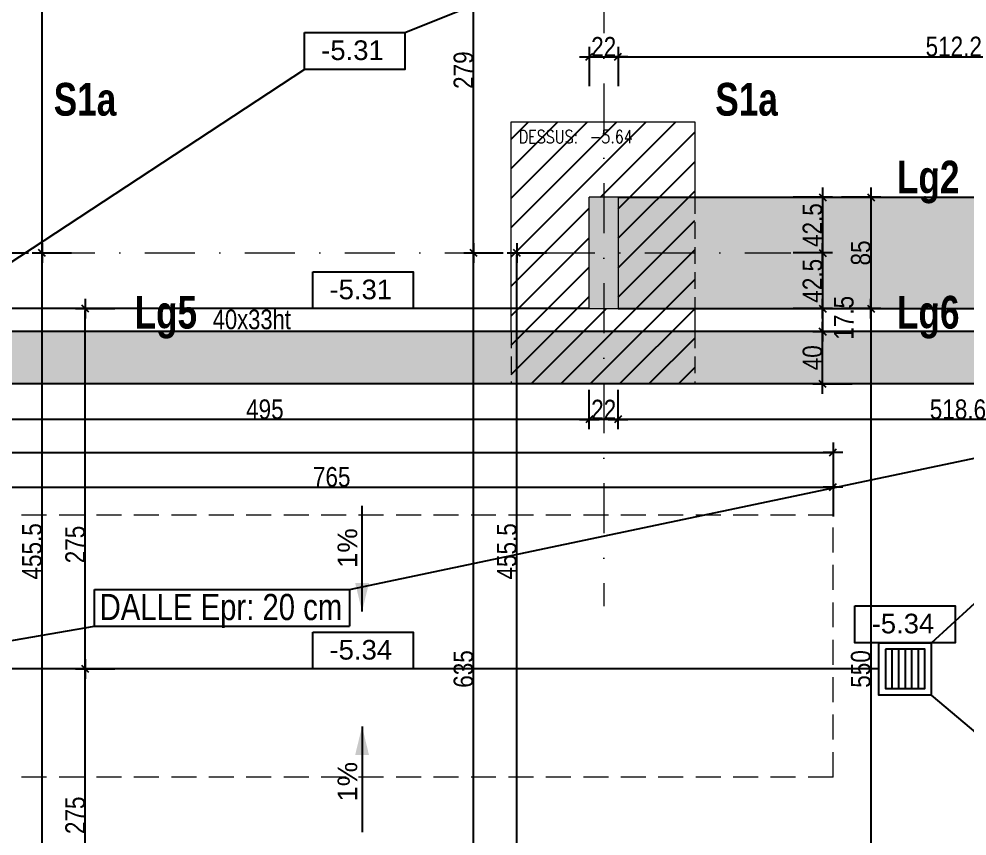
# Model space of a CAD drawing. Header units: centimetres. Extents: x 16433 to 114398, y -50094 to -12305.
# Drawn here: x 57359 to 58083, y -20139 to -19516 of the extents above; entities that cross this region are included whole.
import ezdxf
from ezdxf.enums import TextEntityAlignment as Align

# ---------------------------------------------------------------- set-up
doc = ezdxf.new("R2010")
doc.units = ezdxf.units.CM
doc.header["$LTSCALE"] = 0.5
doc.linetypes.add('CACHEX2', pattern=[19.05, 12.7, -6.35])
doc.linetypes.add('TIRETPTX2', pattern=[50.8, 25.4, -12.7, 0, -12.7])
doc.layers.get('DEFPOINTS').update_dxf_attribs({"linetype": 'CONTINUOUS'})
for name, color, linetype in [('01_cote_gen', 4, 'CONTINUOUS'), ('01_linteaux', 2, 'CONTINUOUS'), ('01_poch_BN', 9, 'CONTINUOUS'), ('01_poch_murs', 253, 'CONTINUOUS'), ('01_poch_poteaux', 250, 'CONTINUOUS'), ('01_poch_Semelles', 253, 'CONTINUOUS'), ('01_texte', 230, 'CONTINUOUS'), ('1 Poutres', 7, 'CONTINUOUS'), ('AA_COTES', 2, 'CONTINUOUS')]:
    doc.layers.add(name, color=color, linetype=linetype)
doc.layers.add('01_sem', color=42, linetype='CONTINUOUS', lineweight=15)
doc.layers.add('01_tram_axes', color=2, linetype='TIRETPTX2', lineweight=9)
doc.styles.add('ARIAL', font='arial.ttf')
doc.styles.add('impact', font='impact.ttf')
doc.styles.add('MATTE_TXT', font='arial.ttf')
doc.styles.add('SIMPLEX1', font='SIMPLEX.shx', dxfattribs={"width": 0.8, "height": 10})
doc.styles.add('STYLE2', font='ARIALN.TTF')
doc.dimstyles.new('JB50', dxfattribs={"dimscale": 0.1, "dimtxt": 150, "dimasz": 15, "dimexe": 0.1, "dimexo": 0.1, "dimgap": 0.09, "dimtad": 1, "dimdec": 1, "dimdsep": 46, "dimtxsty": 'STYLE2', "dimblk1": 'BOND_G', "dimblk2": 'BOND_D', "dimsah": 1, "dimcen": 1.5, "dimdle": 0.01, "dimse1": 1, "dimse2": 1, "dimclrd": 4, "dimclre": 2, "dimclrt": 6, "dimazin": 2, "dimtfac": 2.333333, "dimtdec": 1, "dimtix": 1, "dimtmove": 2, "dimatfit": 3, "dimldrblk": 'BOND_G', "dimfxl": 1, "dimtolj": 1, "dimtzin": 0, "dimarcsym": 0})

# ---------------------------------------------------------------- blocks, each defined once
blk = doc.blocks.new('BOND_G')
at = {"layer": 'AA_COTES', "color": 0}
for p, q in [((0, -5), (0, 15)), ((5, 0), (-5, 0)), ((1.77, 1.77), (-1.77, -1.77))]:
    blk.add_line(p, q, dxfattribs=at)
blk = doc.blocks.new('BOND_D')
at = {"layer": 'AA_COTES', "color": 0}
for p, q in [((0, 5), (0, -15)), ((5, 0), (-5, 0)), ((-1.77, -1.77), (1.77, 1.77))]:
    blk.add_line(p, q, dxfattribs=at)
blk = doc.blocks.new('*D956')
at = {"layer": '01_cote_gen', "color": 4, "lineweight": -2, "transparency": 16777216}
blk.add_line((57344.2, -20327.73), (57344.2, -19695.73), dxfattribs=at)
at = {"layer": 'DEFPOINTS', "color": 0, "transparency": 16777216}
for p in [(57344.2, -19694.23), (57421.36, -19694.23), (57366.7, -20329.23)]:
    blk.add_point(p, dxfattribs=at)
at = {"layer": '01_cote_gen', "color": 4, "lineweight": -2, "transparency": 16777216, "xscale": 1.5, "yscale": 1.5, "zscale": 1.5}
for name, p, rotation in [('BOND_D', (57344.2, -19694.23), 90), ('BOND_G', (57344.2, -20329.23), 270)]:
    blk.add_blockref(name, p, dxfattribs=dict(at, rotation=rotation))
at = {"layer": '01_cote_gen', "color": 6, "transparency": 16777216, "insert": (57336.54, -20011.73), "char_height": 15, "attachment_point": 5, "rotation": 90, "style": 'STYLE2'}
blk.add_mtext('\\A1;635', dxfattribs=at)
blk = doc.blocks.new('*D958')
at = {"layer": '01_cote_gen', "color": 4, "lineweight": -2, "transparency": 16777216}
blk.add_line((57377.08, -20148.22), (57377.08, -19695.73), dxfattribs=at)
at = {"layer": 'DEFPOINTS', "color": 0, "transparency": 16777216}
for p in [(57377.08, -19694.23), (57409.88, -19694.23), (57424.55, -20149.72)]:
    blk.add_point(p, dxfattribs=at)
at = {"layer": '01_cote_gen', "color": 4, "lineweight": -2, "transparency": 16777216, "xscale": 1.5, "yscale": 1.5, "zscale": 1.5}
for name, p, rotation in [('BOND_D', (57377.08, -19694.23), 90), ('BOND_G', (57377.08, -20149.72), 270)]:
    blk.add_blockref(name, p, dxfattribs=dict(at, rotation=rotation))
at = {"layer": '01_cote_gen', "color": 6, "transparency": 16777216, "insert": (57369.44, -19921.98), "char_height": 15, "attachment_point": 5, "rotation": 90, "style": 'STYLE2'}
blk.add_mtext('\\A1;455.5', dxfattribs=at)
blk = doc.blocks.new('*D959')
at = {"layer": '01_cote_gen', "color": 4, "lineweight": -2, "transparency": 16777216}
blk.add_line((57377.08, -19692.73), (57377.08, -19253.23), dxfattribs=at)
at = {"layer": 'DEFPOINTS', "color": 0, "transparency": 16777216}
for p in [(57377.08, -19251.73), (57443.88, -19251.73), (57462.97, -19694.23)]:
    blk.add_point(p, dxfattribs=at)
at = {"layer": '01_cote_gen', "color": 4, "lineweight": -2, "transparency": 16777216, "xscale": 1.5, "yscale": 1.5, "zscale": 1.5}
for name, p, rotation in [('BOND_D', (57377.08, -19251.73), 90), ('BOND_G', (57377.08, -19694.23), 270)]:
    blk.add_blockref(name, p, dxfattribs=dict(at, rotation=rotation))
at = {"layer": '01_cote_gen', "color": 6, "transparency": 16777216, "insert": (57369.41, -19472.98), "char_height": 15, "attachment_point": 5, "rotation": 90, "style": 'STYLE2'}
blk.add_mtext('\\A1;442.5', dxfattribs=at)
blk = doc.blocks.new('*D968')
at = {"layer": '01_cote_gen', "color": 4, "lineweight": -2, "transparency": 16777216}
blk.add_line((57706.3, -20327.73), (57706.3, -19695.73), dxfattribs=at)
at = {"layer": 'DEFPOINTS', "color": 0, "transparency": 16777216}
for p in [(57706.3, -19694.23), (57752.43, -19694.23), (57752.43, -20329.23)]:
    blk.add_point(p, dxfattribs=at)
at = {"layer": '01_cote_gen', "color": 4, "lineweight": -2, "transparency": 16777216, "xscale": 1.5, "yscale": 1.5, "zscale": 1.5}
for name, p, rotation in [('BOND_D', (57706.3, -19694.23), 90), ('BOND_G', (57706.3, -20329.23), 270)]:
    blk.add_blockref(name, p, dxfattribs=dict(at, rotation=rotation))
at = {"layer": '01_cote_gen', "color": 6, "transparency": 16777216, "insert": (57698.63, -20011.73), "char_height": 15, "attachment_point": 5, "rotation": 90, "style": 'STYLE2'}
blk.add_mtext('\\A1;635', dxfattribs=at)
blk = doc.blocks.new('*D970')
at = {"layer": '01_cote_gen', "color": 4, "lineweight": -2, "transparency": 16777216}
blk.add_line((57739.3, -20148.22), (57739.3, -19695.73), dxfattribs=at)
at = {"layer": 'DEFPOINTS', "color": 0, "transparency": 16777216}
for p in [(57739.3, -19694.23), (57767.73, -19694.23), (57746.8, -20149.72)]:
    blk.add_point(p, dxfattribs=at)
at = {"layer": '01_cote_gen', "color": 4, "lineweight": -2, "transparency": 16777216, "xscale": 1.5, "yscale": 1.5, "zscale": 1.5}
for name, p, rotation in [('BOND_D', (57739.3, -19694.23), 90), ('BOND_G', (57739.3, -20149.72), 270)]:
    blk.add_blockref(name, p, dxfattribs=dict(at, rotation=rotation))
at = {"layer": '01_cote_gen', "color": 6, "transparency": 16777216, "insert": (57731.67, -19921.98), "char_height": 15, "attachment_point": 5, "rotation": 90, "style": 'STYLE2'}
blk.add_mtext('\\A1;455.5', dxfattribs=at)
blk = doc.blocks.new('*D971')
at = {"layer": '01_cote_gen', "color": 4, "lineweight": -2, "transparency": 16777216}
blk.add_line((57706.3, -19692.73), (57706.3, -19416.74), dxfattribs=at)
at = {"layer": 'DEFPOINTS', "color": 0, "transparency": 16777216}
for p in [(57704.2, -19415.24), (57706.3, -19415.24), (57698.8, -19694.23)]:
    blk.add_point(p, dxfattribs=at)
at = {"layer": '01_cote_gen', "color": 4, "lineweight": -2, "transparency": 16777216, "xscale": 1.5, "yscale": 1.5, "zscale": 1.5}
for name, p, rotation in [('BOND_D', (57706.3, -19415.24), 90), ('BOND_G', (57706.3, -19694.23), 270)]:
    blk.add_blockref(name, p, dxfattribs=dict(at, rotation=rotation))
at = {"layer": '01_cote_gen', "color": 6, "transparency": 16777216, "insert": (57698.63, -19554.73), "char_height": 15, "attachment_point": 5, "rotation": 90, "style": 'STYLE2'}
blk.add_mtext('\\A1;279', dxfattribs=at)
blk = doc.blocks.new('*D989')
at = {"layer": '01_cote_gen', "color": 4, "lineweight": -2, "transparency": 16777216}
blk.add_line((57972.58, -19653.23), (57972.58, -19692.73), dxfattribs=at)
at = {"layer": 'DEFPOINTS', "color": 0, "transparency": 16777216}
for p in [(57942.81, -19651.73), (57942.81, -19694.23), (57972.58, -19694.23)]:
    blk.add_point(p, dxfattribs=at)
at = {"layer": '01_cote_gen', "color": 4, "lineweight": -2, "transparency": 16777216, "xscale": 1.5, "yscale": 1.5, "zscale": 1.5}
for name, p, rotation in [('BOND_G', (57972.58, -19651.73), 90), ('BOND_D', (57972.58, -19694.23), 270)]:
    blk.add_blockref(name, p, dxfattribs=dict(at, rotation=rotation))
at = {"layer": '01_cote_gen', "color": 6, "transparency": 16777216, "insert": (57964.91, -19672.98), "char_height": 15, "attachment_point": 5, "rotation": 90, "style": 'STYLE2'}
blk.add_mtext('\\A1;42.5', dxfattribs=at)
blk = doc.blocks.new('*D990')
at = {"layer": '01_cote_gen', "color": 4, "lineweight": -2, "transparency": 16777216}
blk.add_line((57972.58, -19695.73), (57972.58, -19735.23), dxfattribs=at)
at = {"layer": 'DEFPOINTS', "color": 0, "transparency": 16777216}
for p in [(57942.92, -19694.23), (57942.92, -19736.73), (57972.58, -19736.73)]:
    blk.add_point(p, dxfattribs=at)
at = {"layer": '01_cote_gen', "color": 4, "lineweight": -2, "transparency": 16777216, "xscale": 1.5, "yscale": 1.5, "zscale": 1.5}
for name, p, rotation in [('BOND_G', (57972.58, -19694.23), 90), ('BOND_D', (57972.58, -19736.73), 270)]:
    blk.add_blockref(name, p, dxfattribs=dict(at, rotation=rotation))
at = {"layer": '01_cote_gen', "color": 6, "transparency": 16777216, "insert": (57964.91, -19715.48), "char_height": 15, "attachment_point": 5, "rotation": 90, "style": 'STYLE2'}
blk.add_mtext('\\A1;42.5', dxfattribs=at)
blk = doc.blocks.new('*D993')
at = {"layer": '01_cote_gen', "color": 4, "lineweight": -2, "transparency": 16777216}
blk.add_line((58009.41, -19653.23), (58009.41, -19735.23), dxfattribs=at)
at = {"layer": 'DEFPOINTS', "color": 0, "transparency": 16777216}
for p in [(58004.32, -19651.73), (58004.32, -19736.73), (58009.41, -19736.73)]:
    blk.add_point(p, dxfattribs=at)
at = {"layer": '01_cote_gen', "color": 4, "lineweight": -2, "transparency": 16777216, "xscale": 1.5, "yscale": 1.5, "zscale": 1.5}
for name, p, rotation in [('BOND_G', (58009.41, -19651.73), 90), ('BOND_D', (58009.41, -19736.73), 270)]:
    blk.add_blockref(name, p, dxfattribs=dict(at, rotation=rotation))
at = {"layer": '01_cote_gen', "color": 6, "transparency": 16777216, "insert": (58001.74, -19694.23), "char_height": 15, "attachment_point": 5, "rotation": 90, "style": 'STYLE2'}
blk.add_mtext('\\A1;85', dxfattribs=at)
blk = doc.blocks.new('*D995')
at = {"layer": '01_cote_gen', "color": 4, "lineweight": -2, "transparency": 16777216}
blk.add_line((58009.41, -19738.23), (58009.41, -20285.23), dxfattribs=at)
at = {"layer": 'DEFPOINTS', "color": 0, "transparency": 16777216}
for p in [(58036.09, -19736.73), (58009.41, -20286.73), (58052.61, -20286.73)]:
    blk.add_point(p, dxfattribs=at)
at = {"layer": '01_cote_gen', "color": 4, "lineweight": -2, "transparency": 16777216, "xscale": 1.5, "yscale": 1.5, "zscale": 1.5}
for name, p, rotation in [('BOND_G', (58009.41, -19736.73), 90), ('BOND_D', (58009.41, -20286.73), 270)]:
    blk.add_blockref(name, p, dxfattribs=dict(at, rotation=rotation))
at = {"layer": '01_cote_gen', "color": 6, "transparency": 16777216, "insert": (58001.74, -20011.73), "char_height": 15, "attachment_point": 5, "rotation": 90, "style": 'STYLE2'}
blk.add_mtext('\\A1;550', dxfattribs=at)
blk = doc.blocks.new('*D996')
at = {"layer": '01_cote_gen', "color": 4, "lineweight": -2, "transparency": 16777216}
blk.add_line((57972.58, -19738.23), (57972.58, -19752.73), dxfattribs=at)
at = {"layer": 'DEFPOINTS', "color": 0, "transparency": 16777216}
for p in [(57950.08, -19736.73), (57950.08, -19754.23), (57972.58, -19754.23)]:
    blk.add_point(p, dxfattribs=at)
at = {"layer": '01_cote_gen', "color": 4, "lineweight": -2, "transparency": 16777216, "xscale": 1.5, "yscale": 1.5, "zscale": 1.5}
for name, p, rotation in [('BOND_G', (57972.58, -19736.73), 90), ('BOND_D', (57972.58, -19754.23), 270)]:
    blk.add_blockref(name, p, dxfattribs=dict(at, rotation=rotation))
at = {"layer": '01_cote_gen', "color": 6, "transparency": 16777216, "insert": (57988.79, -19743.74), "char_height": 15, "attachment_point": 5, "rotation": 90, "style": 'STYLE2'}
blk.add_mtext('\\A1;17.5', dxfattribs=at)
blk = doc.blocks.new('*D1008')
at = {"layer": '01_cote_gen', "color": 4, "lineweight": -2, "transparency": 16777216}
blk.add_line((57796.04, -19544.44), (57815.03, -19544.44), dxfattribs=at)
at = {"layer": 'DEFPOINTS', "color": 0, "transparency": 16777216}
for p in [(57816.53, -19544.44), (57794.54, -19626.97), (57816.53, -19626.97)]:
    blk.add_point(p, dxfattribs=at)
at = {"layer": '01_cote_gen', "color": 4, "lineweight": -2, "transparency": 16777216, "xscale": 1.5, "yscale": 1.5, "zscale": 1.5, "rotation": 180}
blk.add_blockref('BOND_G', (57794.54, -19544.44), dxfattribs=at)
at = {"layer": '01_cote_gen', "color": 4, "lineweight": -2, "transparency": 16777216, "xscale": 1.5, "yscale": 1.5, "zscale": 1.5}
blk.add_blockref('BOND_D', (57816.53, -19544.44), dxfattribs=at)
at = {"layer": '01_cote_gen', "color": 6, "transparency": 16777216, "insert": (57805.54, -19536.9), "char_height": 15, "attachment_point": 5, "style": 'STYLE2'}
blk.add_mtext('\\A1;22', dxfattribs=at)
blk = doc.blocks.new('*D1009')
at = {"layer": '01_cote_gen', "color": 4, "lineweight": -2, "transparency": 16777216}
blk.add_line((57818.03, -19544.44), (58327.23, -19544.44), dxfattribs=at)
at = {"layer": 'DEFPOINTS', "color": 0, "transparency": 16777216}
for p in [(58328.73, -19544.44), (57816.53, -19551.94), (58328.73, -19626.97)]:
    blk.add_point(p, dxfattribs=at)
at = {"layer": '01_cote_gen', "color": 4, "lineweight": -2, "transparency": 16777216, "xscale": 1.5, "yscale": 1.5, "zscale": 1.5, "rotation": 180}
blk.add_blockref('BOND_G', (57816.53, -19544.44), dxfattribs=at)
at = {"layer": '01_cote_gen', "color": 4, "lineweight": -2, "transparency": 16777216, "xscale": 1.5, "yscale": 1.5, "zscale": 1.5}
blk.add_blockref('BOND_D', (58328.73, -19544.44), dxfattribs=at)
at = {"layer": '01_cote_gen', "color": 6, "transparency": 16777216, "insert": (58072.63, -19536.77), "char_height": 15, "attachment_point": 5, "style": 'STYLE2'}
blk.add_mtext('\\A1;512.2', dxfattribs=at)
blk = doc.blocks.new('*D1020')
at = {"layer": '01_cote_gen', "color": 4, "lineweight": -2, "transparency": 16777216}
blk.add_line((58333.59, -19821.29), (57818.03, -19821.29), dxfattribs=at)
at = {"layer": 'DEFPOINTS', "color": 0, "transparency": 16777216}
for p in [(57816.53, -19736.73), (58335.09, -19795.02), (57816.53, -19821.29)]:
    blk.add_point(p, dxfattribs=at)
at = {"layer": '01_cote_gen', "color": 4, "lineweight": -2, "transparency": 16777216, "xscale": 1.5, "yscale": 1.5, "zscale": 1.5, "rotation": 180}
blk.add_blockref('BOND_D', (57816.53, -19821.29), dxfattribs=at)
at = {"layer": '01_cote_gen', "color": 4, "lineweight": -2, "transparency": 16777216, "xscale": 1.5, "yscale": 1.5, "zscale": 1.5}
blk.add_blockref('BOND_G', (58335.09, -19821.29), dxfattribs=at)
at = {"layer": '01_cote_gen', "color": 6, "transparency": 16777216, "insert": (58075.81, -19813.62), "char_height": 15, "attachment_point": 5, "style": 'STYLE2'}
blk.add_mtext('\\A1;518.6', dxfattribs=at)
blk = doc.blocks.new('*D1021')
at = {"layer": '01_cote_gen', "color": 4, "lineweight": -2, "transparency": 16777216}
blk.add_line((57815.03, -19821.29), (57796.03, -19821.29), dxfattribs=at)
at = {"layer": 'DEFPOINTS', "color": 0, "transparency": 16777216}
for p in [(57794.53, -19736.73), (57816.53, -19736.73), (57794.53, -19821.29)]:
    blk.add_point(p, dxfattribs=at)
at = {"layer": '01_cote_gen', "color": 4, "lineweight": -2, "transparency": 16777216, "xscale": 1.5, "yscale": 1.5, "zscale": 1.5, "rotation": 180}
blk.add_blockref('BOND_D', (57794.53, -19821.29), dxfattribs=at)
at = {"layer": '01_cote_gen', "color": 4, "lineweight": -2, "transparency": 16777216, "xscale": 1.5, "yscale": 1.5, "zscale": 1.5}
blk.add_blockref('BOND_G', (57816.53, -19821.29), dxfattribs=at)
at = {"layer": '01_cote_gen', "color": 6, "transparency": 16777216, "insert": (57805.53, -19813.75), "char_height": 15, "attachment_point": 5, "style": 'STYLE2'}
blk.add_mtext('\\A1;22', dxfattribs=at)
blk = doc.blocks.new('*D1022')
at = {"layer": '01_cote_gen', "color": 4, "lineweight": -2, "transparency": 16777216}
blk.add_line((57793.03, -19821.29), (57301.03, -19821.29), dxfattribs=at)
at = {"layer": 'DEFPOINTS', "color": 0, "transparency": 16777216}
for p in [(57299.53, -19721.17), (57794.53, -19736.73), (57299.53, -19821.29)]:
    blk.add_point(p, dxfattribs=at)
at = {"layer": '01_cote_gen', "color": 4, "lineweight": -2, "transparency": 16777216, "xscale": 1.5, "yscale": 1.5, "zscale": 1.5, "rotation": 180}
blk.add_blockref('BOND_D', (57299.53, -19821.29), dxfattribs=at)
at = {"layer": '01_cote_gen', "color": 4, "lineweight": -2, "transparency": 16777216, "xscale": 1.5, "yscale": 1.5, "zscale": 1.5}
blk.add_blockref('BOND_G', (57794.53, -19821.29), dxfattribs=at)
at = {"layer": '01_cote_gen', "color": 6, "transparency": 16777216, "insert": (57547.03, -19813.62), "char_height": 15, "attachment_point": 5, "style": 'STYLE2'}
blk.add_mtext('\\A1;495', dxfattribs=at)
blk = doc.blocks.new('*D1033')
at = {"layer": '01_cote_gen', "color": 4, "lineweight": -2, "transparency": 16777216}
blk.add_line((57217.03, -19872.89), (57979.04, -19872.89), dxfattribs=at)
at = {"layer": 'DEFPOINTS', "color": 0, "transparency": 16777216}
for p in [(57980.54, -19872.89), (57215.53, -19880.39), (57980.54, -19894.23)]:
    blk.add_point(p, dxfattribs=at)
at = {"layer": '01_cote_gen', "color": 4, "lineweight": -2, "transparency": 16777216, "xscale": 1.5, "yscale": 1.5, "zscale": 1.5, "rotation": 180}
blk.add_blockref('BOND_G', (57215.53, -19872.89), dxfattribs=at)
at = {"layer": '01_cote_gen', "color": 4, "lineweight": -2, "transparency": 16777216, "xscale": 1.5, "yscale": 1.5, "zscale": 1.5}
blk.add_blockref('BOND_D', (57980.54, -19872.89), dxfattribs=at)
at = {"layer": '01_cote_gen', "color": 6, "transparency": 16777216, "insert": (57598.03, -19865.22), "char_height": 15, "attachment_point": 5, "style": 'STYLE2'}
blk.add_mtext('\\A1;765', dxfattribs=at)
blk = doc.blocks.new('*D1034')
at = {"layer": '01_cote_gen', "color": 4, "lineweight": -2, "transparency": 16777216}
blk.add_line((56182.04, -19846.45), (57979.04, -19846.45), dxfattribs=at)
at = {"layer": 'DEFPOINTS', "color": 0, "transparency": 16777216}
for p in [(57980.54, -19846.45), (56180.54, -19871.29), (57980.54, -19871.29)]:
    blk.add_point(p, dxfattribs=at)
at = {"layer": '01_cote_gen', "color": 4, "lineweight": -2, "transparency": 16777216, "xscale": 1.5, "yscale": 1.5, "zscale": 1.5, "rotation": 180}
blk.add_blockref('BOND_G', (56180.54, -19846.45), dxfattribs=at)
at = {"layer": '01_cote_gen', "color": 4, "lineweight": -2, "transparency": 16777216, "xscale": 1.5, "yscale": 1.5, "zscale": 1.5}
blk.add_blockref('BOND_D', (57980.54, -19846.45), dxfattribs=at)
at = {"layer": '01_cote_gen', "color": 6, "transparency": 16777216, "insert": (57080.54, -19838.78), "char_height": 15, "attachment_point": 5, "style": 'STYLE2'}
blk.add_mtext('\\A1;1800', dxfattribs=at)
blk = doc.blocks.new('*D1059')
at = {"layer": '01_cote_gen', "color": 4, "lineweight": -2, "transparency": 16777216}
blk.add_line((57972.58, -19792.73), (57972.58, -19755.73), dxfattribs=at)
at = {"layer": 'DEFPOINTS', "color": 0, "transparency": 16777216}
for p in [(57972.58, -19754.23), (57976.88, -19754.23), (57975.08, -19794.23)]:
    blk.add_point(p, dxfattribs=at)
at = {"layer": '01_cote_gen', "color": 4, "lineweight": -2, "transparency": 16777216, "xscale": 1.5, "yscale": 1.5, "zscale": 1.5}
for name, p, rotation in [('BOND_D', (57972.58, -19754.23), 90), ('BOND_G', (57972.58, -19794.23), 270)]:
    blk.add_blockref(name, p, dxfattribs=dict(at, rotation=rotation))
at = {"layer": '01_cote_gen', "color": 6, "transparency": 16777216, "insert": (57964.91, -19774.23), "char_height": 15, "attachment_point": 5, "rotation": 90, "style": 'STYLE2'}
blk.add_mtext('\\A1;40', dxfattribs=at)
blk = doc.blocks.new('*D1586')
at = {"layer": '01_cote_gen', "color": 4, "lineweight": -2, "transparency": 16777216}
blk.add_line((57410.05, -20285.23), (57410.05, -20013.23), dxfattribs=at)
at = {"layer": 'DEFPOINTS', "color": 0, "transparency": 16777216}
for p in [(57410.05, -20011.73), (57434.33, -20011.73), (57406.77, -20286.73)]:
    blk.add_point(p, dxfattribs=at)
at = {"layer": '01_cote_gen', "color": 4, "lineweight": -2, "transparency": 16777216, "xscale": 1.5, "yscale": 1.5, "zscale": 1.5}
for name, p, rotation in [('BOND_D', (57410.05, -20011.73), 90), ('BOND_G', (57410.05, -20286.73), 270)]:
    blk.add_blockref(name, p, dxfattribs=dict(at, rotation=rotation))
at = {"layer": '01_cote_gen', "color": 6, "transparency": 16777216, "insert": (57402.39, -20123.4), "char_height": 15, "attachment_point": 5, "rotation": 90, "style": 'STYLE2'}
blk.add_mtext('\\A1;275', dxfattribs=at)
blk = doc.blocks.new('*D1587')
at = {"layer": '01_cote_gen', "color": 4, "lineweight": -2, "transparency": 16777216}
blk.add_line((57410.05, -20010.23), (57410.05, -19738.23), dxfattribs=at)
at = {"layer": 'DEFPOINTS', "color": 0, "transparency": 16777216}
for p in [(57410.05, -19736.73), (57423.63, -19736.73), (57423.63, -20011.73)]:
    blk.add_point(p, dxfattribs=at)
at = {"layer": '01_cote_gen', "color": 4, "lineweight": -2, "transparency": 16777216, "xscale": 1.5, "yscale": 1.5, "zscale": 1.5}
for name, p, rotation in [('BOND_D', (57410.05, -19736.73), 90), ('BOND_G', (57410.05, -20011.73), 270)]:
    blk.add_blockref(name, p, dxfattribs=dict(at, rotation=rotation))
at = {"layer": '01_cote_gen', "color": 6, "transparency": 16777216, "insert": (57402.39, -19916.73), "char_height": 15, "attachment_point": 5, "rotation": 90, "style": 'STYLE2'}
blk.add_mtext('\\A1;275', dxfattribs=at)

msp = doc.modelspace()

# ---------------------------------------------------------------- hatches: boundary and pattern name
at = {"layer": '01_poch_BN'}
h = msp.add_hatch(color=256, dxfattribs=at)
h.dxf.hatch_style = 1
h.paths.add_polyline_path([(58328.735, -19651.727), (57816.533, -19651.731), (57816.533, -19736.727), (58332.504, -19736.727)])
h.paths.add_polyline_path([(58333.28, -19754.229), (57805.533, -19754.229), (57805.533, -19794.229), (58335.054, -19794.229)])
h = msp.add_hatch(color=256, dxfattribs=at)
h.dxf.hatch_style = 1
h.paths.add_polyline_path([(57289.533, -19754.229), (56817.533, -19754.229), (56817.533, -19794.229), (57289.533, -19794.229)])
h.paths.add_polyline_path([(57805.533, -19754.229), (57289.533, -19754.229), (57289.533, -19794.229), (57805.533, -19794.229)])
at = {"layer": '01_poch_poteaux'}
h = msp.add_hatch(color=256, dxfattribs=at)
h.dxf.hatch_style = 1
h.paths.add_polyline_path([(57816.533, -19651.731), (57805.533, -19651.731), (57805.533, -19694.229), (57816.533, -19694.229)])
h.paths.add_polyline_path([(57805.533, -19651.731), (57794.542, -19651.731), (57794.542, -19694.229), (57805.533, -19694.229)])
h.paths.add_polyline_path([(57805.533, -19694.229), (57794.542, -19694.229), (57794.542, -19736.727), (57805.533, -19736.727)])
h.paths.add_polyline_path([(57816.533, -19694.229), (57805.533, -19694.229), (57805.533, -19736.727), (57816.533, -19736.727)])
at = {"layer": '01_poch_Semelles', "linetype": 'CACHEX2', "ltscale": 2}
h = msp.add_hatch(dxfattribs=at)
h.set_pattern_fill('ANSI31', color=256, scale=5)
h.paths.add_polyline_path([(57805.533, -19594.229), (57735.017, -19594.229), (57735.017, -19694.229), (57794.542, -19694.229), (57794.542, -19651.731), (57805.533, -19651.731)])
h.paths.add_polyline_path([(57875.017, -19594.229), (57805.533, -19594.229), (57805.533, -19651.731), (57816.533, -19651.731), (57875.017, -19651.731), (57875.017, -19651.727)])
h.paths.add_polyline_path([(57875.017, -19651.731), (57816.533, -19651.731), (57816.533, -19694.229), (57875.017, -19694.229)])
h.paths.add_polyline_path([(57794.542, -19694.229), (57735.017, -19694.229), (57735.017, -19736.727), (57794.542, -19736.727)])
h.paths.add_polyline_path([(57875.017, -19694.229), (57816.533, -19694.229), (57816.533, -19736.727), (57875.017, -19736.727)])
h.paths.add_polyline_path([(57875.017, -19736.727), (57816.533, -19736.727), (57805.533, -19736.727), (57805.533, -19754.229), (57875.017, -19754.229)])
h.paths.add_polyline_path([(57805.533, -19736.727), (57794.542, -19736.727), (57735.017, -19736.727), (57735.017, -19754.229), (57805.533, -19754.229)])
h.paths.add_polyline_path([(57805.533, -19754.229), (57735.017, -19754.229), (57735.017, -19794.229), (57805.533, -19794.229)])
h.paths.add_polyline_path([(57875.017, -19754.229), (57805.533, -19754.229), (57805.533, -19794.229), (57875.017, -19794.229)])

# ---------------------------------------------------------------- linework, layer by layer
at = {"layer": '01_linteaux'}
for p, q in [((57816.533, -19651.731), (58328.733, -19651.727)), ((57816.533, -19736.727), (58332.502, -19736.727)), ((58333.278, -19754.229), (56307.533, -19754.229)), ((58335.052, -19794.229), (56307.533, -19794.229))]:
    msp.add_line(p, q, dxfattribs=at)
at = {"layer": '01_poch_murs'}
msp.add_line((57611.624, -19951.027), (58335.089, -19798.786), dxfattribs=at)
at = {"layer": '01_sem', "linetype": 'CACHEX2', "ltscale": 2}
for p, q in [((57875.017, -19651.727), (57875.017, -19736.727)), ((57735.017, -19754.229), (57735.017, -19794.229)), ((57875.017, -19754.229), (57875.017, -19794.229))]:
    msp.add_line(p, q, dxfattribs=at)
at = {"layer": '01_sem'}
msp.add_line((57875.017, -19736.727), (57875.017, -19754.229), dxfattribs=at)
at = {"layer": '01_sem', "linetype": 'CACHEX2', "ltscale": 3}
for p, q in [((57980.536, -19894.229), (56180.535, -19894.229)), ((57980.536, -20094.229), (57980.536, -19894.229)), ((57980.536, -20094.229), (56180.535, -20094.229))]:
    msp.add_line(p, q, dxfattribs=at)
at = {"layer": '01_sem', "linetype": 'Continuous', "lineweight": 0}
msp.add_lwpolyline([(57735.017, -19754.229), (57735.017, -19594.229), (57875.017, -19594.229), (57875.017, -19651.727)], dxfattribs=at)
at = {"layer": '01_texte'}
for p, q in [((57653.763, -19526.069), (58311.443, -19261.731)), ((57577.186, -19554.165), (57299.533, -19736.727)), ((57794.533, -19736.727), (57299.533, -19736.727)), ((58332.502, -19736.727), (58055.454, -19992.035)), ((57621.205, -19967.892), (57621.205, -19887.205)), ((57417.162, -19979.03), (57417.162, -19951.027)), ((57417.162, -19951.027), (57611.624, -19951.027)), ((57611.624, -19951.027), (57611.624, -19979.03)), ((55889.268, -20244.229), (57417.162, -19979.03)), ((57417.162, -19979.03), (57611.624, -19979.03)), ((58015.454, -20011.729), (57073.793, -20011.729)), ((58055.454, -20031.729), (58356.89, -20286.731)), ((57621.205, -20055.567), (57621.205, -20136.254))]:
    msp.add_line(p, q, dxfattribs=at)
for points in [[(57577.186, -19526.069), (57653.763, -19526.069), (57653.763, -19554.165), (57577.186, -19554.165)], [(57583.533, -19708.631), (57660.11, -19708.631), (57660.11, -19736.727), (57583.533, -19736.727)], [(57997.165, -19963.633), (58073.743, -19963.633), (58073.743, -19991.729), (57997.165, -19991.729)], [(57583.533, -19983.633), (57660.11, -19983.633), (57660.11, -20011.729), (57583.533, -20011.729)]]:
    msp.add_lwpolyline(points, close=True, dxfattribs=at)
for points in [[(58015.454, -19991.729), (58055.454, -19991.729), (58055.454, -20031.729), (58015.454, -20031.729), (58015.454, -19991.729)], [(58020.454, -19996.729), (58020.454, -20026.729), (58050.454, -20026.729), (58050.454, -19996.729), (58020.454, -19996.729)], [(58025.454, -19996.729), (58025.454, -20026.729)], [(58030.454, -19996.729), (58030.454, -20026.729)], [(58035.454, -19996.729), (58035.454, -20026.729)], [(58040.454, -19996.729), (58040.454, -20026.729)], [(58045.454, -19996.729), (58045.454, -20026.729)]]:
    msp.add_lwpolyline(points, dxfattribs=at)
for points in [[(57621.205, -19967.892), (57615.948, -19946.192), (57621.205, -19946.192)], [(57621.205, -19967.892), (57626.462, -19946.192), (57621.205, -19946.192)], [(57621.205, -20055.567), (57615.948, -20077.266), (57621.205, -20077.266)], [(57621.205, -20055.567), (57626.462, -20077.266), (57621.205, -20077.266)]]:
    msp.add_solid(points, dxfattribs=at)
at = {"layer": '01_tram_axes', "linetype": 'TIRETPTX2', "ltscale": 3}
for p, q in [((57805.533, -19106.999), (57805.533, -19963.733)), ((56997.705, -19694.229), (57948.22, -19694.229))]:
    msp.add_line(p, q, dxfattribs=at)
at = {"layer": '1 Poutres', "color": 5, "linetype": 'Continuous', "lineweight": 0}
for p, q in [((57816.533, -19651.731), (57794.533, -19651.731)), ((57794.542, -19736.727), (57794.542, -19651.731)), ((57816.533, -19651.731), (57816.533, -19736.727)), ((57794.533, -19736.727), (57816.533, -19736.727))]:
    msp.add_line(p, q, dxfattribs=at)

# ---------------------------------------------------------------- texts
at = {"layer": '01_texte'}
for s, height, style, p in [('-5.31', 15, 'ARIAL', (57590.002, -19547.008)), ('S1a', 25, 'impact', (57385.967, -19589.449)), ('S1a', 25, 'impact', (57890.71, -19589.449)), ('Lg2', 25, 'impact', (58029.296, -19648.819)), ('-5.31', 15, 'ARIAL', (57596.349, -19729.571)), ('Lg5', 25, 'impact', (57447.642, -19751.961)), ('Lg6', 25, 'impact', (58029.297, -19751.961)), ('-5.34', 15, 'ARIAL', (58009.982, -19984.573)), ('-5.34', 15, 'ARIAL', (57596.349, -20004.573))]:
    msp.add_text(s, height=height, dxfattribs=dict(at, style=style)).set_placement(p)
at = {"layer": '01_texte', "width": 0.8}
for s, height, style, p in [('DESSUS:', 10, 'SIMPLEX1', (57763.366, -19613.53)), ('-5.64', 10, 'SIMPLEX1', (57811.27, -19613.53)), ('40x33ht', 15, 'MATTE_TXT', (57537.065, -19756.951)), ('DALLE Epr: 20 cm', 20, 'MATTE_TXT', (57513.509, -19980.444))]:
    msp.add_text(s, height=height, dxfattribs=dict(at, style=style)).set_placement(p, align=Align.BOTTOM_CENTER)
at = {"layer": '01_texte', "style": 'ARIAL'}
for p in [(57617.498, -19934.645), (57617.498, -20112.911)]:
    msp.add_text('1%%%', height=15, rotation=90, dxfattribs=at).set_placement(p)

# ---------------------------------------------------------------- dimensions: what is measured, and where the dimension line sits
at = {"layer": '01_cote_gen'}
for base, p1, p2, picture, middle in [((57377.08, -19251.731), (57462.966, -19694.229), (57443.881, -19251.731), '*D959', (57369.412, -19472.98)), ((57706.296, -19415.237), (57698.796, -19694.229), (57704.197, -19415.237), '*D971', (57698.628, -19554.733)), ((57972.578, -19694.229), (57942.807, -19651.73), (57942.807, -19694.229), '*D989', (57964.91, -19672.98)), ((58009.405, -19736.727), (58004.322, -19651.73), (58004.322, -19736.727), '*D993', (58001.738, -19694.229)), ((57344.205, -19694.229), (57366.705, -20329.229), (57421.363, -19694.229), '*D956', (57336.537, -20011.729)), ((57377.08, -19694.229), (57424.547, -20149.725), (57409.882, -19694.229), '*D958', (57369.443, -19921.977)), ((57706.296, -19694.229), (57752.425, -20329.229), (57752.425, -19694.229), '*D968', (57698.628, -20011.729)), ((57739.304, -19694.229), (57746.804, -20149.725), (57767.735, -19694.229), '*D970', (57731.667, -19921.977)), ((57972.578, -19736.727), (57942.925, -19694.229), (57942.925, -19736.727), '*D990', (57964.91, -19715.478)), ((58009.405, -20286.731), (58036.092, -19736.727), (58052.612, -20286.731), '*D995', (58001.738, -20011.729)), ((57972.578, -19754.229), (57975.082, -19794.229), (57976.881, -19754.229), '*D1059', (57964.91, -19774.229))]:
    dim = msp.add_linear_dim(base=base, p1=p1, p2=p2, angle=90, dimstyle='JB50', dxfattribs=at)
    dim.commit()
    dim.dimension.update_dxf_attribs({"geometry": picture, "text_midpoint": middle})
for base, p1, p2, picture, middle in [((57816.533, -19544.439), (57794.542, -19626.973), (57816.533, -19626.973), '*D1008', (57805.537, -19536.899)), ((58328.733, -19544.439), (57816.533, -19551.939), (58328.733, -19626.969), '*D1009', (58072.633, -19536.771)), ((57299.533, -19821.286), (57794.533, -19736.727), (57299.533, -19721.168), '*D1022', (57547.033, -19813.618)), ((57794.533, -19821.286), (57816.533, -19736.727), (57794.533, -19736.727), '*D1021', (57805.533, -19813.746)), ((57816.533, -19821.286), (58335.089, -19795.017), (57816.533, -19736.727), '*D1020', (58075.811, -19813.618)), ((57980.536, -19846.453), (56180.535, -19871.287), (57980.536, -19871.287), '*D1034', (57080.536, -19838.785)), ((57980.536, -19872.886), (57215.532, -19880.386), (57980.536, -19894.229), '*D1033', (57598.034, -19865.219))]:
    dim = msp.add_linear_dim(base=base, p1=p1, p2=p2, dimstyle='JB50', dxfattribs=at)
    dim.commit()
    dim.dimension.update_dxf_attribs({"geometry": picture, "text_midpoint": middle})
for base, p1, p2, picture, middle in [((57972.578, -19754.229), (57950.078, -19736.727), (57950.078, -19754.229), '*D996', (57988.787, -19743.744)), ((57410.054, -19736.727), (57423.635, -20011.729), (57423.635, -19736.727), '*D1587', (57402.386, -19916.728)), ((57410.054, -20011.729), (57406.773, -20286.731), (57434.332, -20011.729), '*D1586', (57402.386, -20123.401))]:
    dim = msp.add_linear_dim(base=base, p1=p1, p2=p2, angle=90, dimstyle='JB50', dxfattribs=at)
    dim.commit()
    dim.dimension.update_dxf_attribs({"geometry": picture, "text_midpoint": middle, "dimtype": 160})

doc.saveas('drawing.dxf')
